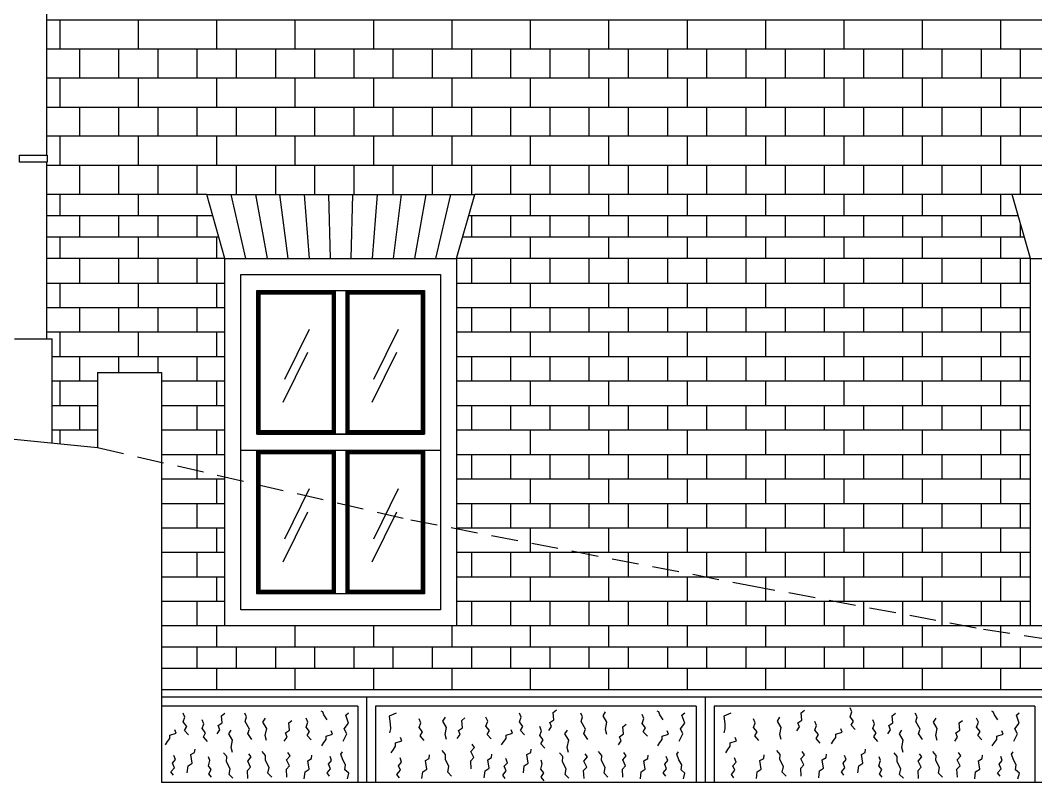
# Model space of a CAD drawing. Extents: x 101185 to 134825, y -129942 to -106182.
# Drawn here: x 123013 to 125862, y -123466 to -121328 of the extents above; entities that cross this region are included whole.
import ezdxf

# ---------------------------------------------------------------- set-up
doc = ezdxf.new("R2010")
doc.units = 0
doc.header["$LTSCALE"] = 50
doc.header["$MEASUREMENT"] = 0
doc.linetypes.add('HID', pattern=[2.3, 1.5, -0.8])
for name, color, linetype in [('ele-3', 6, 'CONTINUOUS'), ('h', 5, 'CONTINUOUS'), ('HAT', 5, 'CONTINUOUS'), ('W-2', 2, 'CONTINUOUS'), ('WID', 4, 'CONTINUOUS')]:
    doc.layers.add(name, color=color, linetype=linetype)

msp = doc.modelspace()

# ---------------------------------------------------------------- linework, layer by layer
at = {"layer": 'ele-3'}
for p, q in [((123086.9, -121706.3), (123086.9, -120860.6)), ((123086.9, -122221.9), (123086.9, -121726.3)), ((123536, -121816.3), (123086.9, -121816.3)), ((125796, -121816.3), (124287.7, -121816.3)), ((123552.9, -121876.3), (123086.9, -121876.3)), ((125812.9, -121876.3), (124270.8, -121876.3)), ((123569.9, -121936.3), (123086.9, -121936.3)), ((125829.9, -121936.3), (124253.8, -121936.3)), ((123586.9, -121996.3), (123086.9, -121996.3)), ((125846.9, -121996.3), (124236.9, -121996.3)), ((122996.9, -122221.9), (123101.9, -122221.9)), ((123101.9, -122512.2), (123101.9, -122221.9)), ((127699.4, -123026.3), (123409.4, -123026.3)), ((127699.4, -123086.3), (123409.4, -123086.3)), ((127699.4, -123146.3), (123409.4, -123146.3))]:
    msp.add_line(p, q, dxfattribs=at)
for points in [[(123124.4, -121876.3), (123124.4, -121816.3)], [(123344.4, -121876.3), (123344.4, -121816.3)], [(124444.4, -121876.3), (124444.4, -121816.3)], [(124664.4, -121876.3), (124664.4, -121816.3)], [(124884.4, -121876.3), (124884.4, -121816.3)], [(125104.4, -121876.3), (125104.4, -121816.3)], [(125324.4, -121876.3), (125324.4, -121816.3)], [(125544.4, -121876.3), (125544.4, -121816.3)], [(125764.4, -121876.3), (125764.4, -121816.3)], [(123179.4, -121936.3), (123179.4, -121876.3)], [(123289.4, -121936.3), (123289.4, -121876.3)], [(123399.4, -121936.3), (123399.4, -121876.3)], [(123509.4, -121936.3), (123509.4, -121876.3)], [(124279.4, -121936.3), (124279.4, -121876.3)], [(124389.4, -121936.3), (124389.4, -121876.3)], [(124499.4, -121936.3), (124499.4, -121876.3)], [(124609.4, -121936.3), (124609.4, -121876.3)], [(124719.4, -121936.3), (124719.4, -121876.3)], [(124829.4, -121936.3), (124829.4, -121876.3)], [(124939.4, -121936.3), (124939.4, -121876.3)], [(125049.4, -121936.3), (125049.4, -121876.3)], [(125159.4, -121936.3), (125159.4, -121876.3)], [(125269.4, -121936.3), (125269.4, -121876.3)], [(125379.4, -121936.3), (125379.4, -121876.3)], [(125489.4, -121936.3), (125489.4, -121876.3)], [(125599.4, -121936.3), (125599.4, -121876.3)], [(125709.4, -121936.3), (125709.4, -121876.3)], [(125819.4, -121936.3), (125819.4, -121899.1)], [(123124.4, -121996.3), (123124.4, -121936.3)], [(123344.4, -121996.3), (123344.4, -121936.3)], [(123564.4, -121996.3), (123564.4, -121936.3)], [(124444.4, -121996.3), (124444.4, -121936.3)], [(124664.4, -121996.3), (124664.4, -121936.3)], [(124884.4, -121996.3), (124884.4, -121936.3)], [(125104.4, -121996.3), (125104.4, -121936.3)], [(125324.4, -121996.3), (125324.4, -121936.3)], [(125544.4, -121996.3), (125544.4, -121936.3)], [(125764.4, -121996.3), (125764.4, -121936.3)], [(123564.4, -123086.3), (123564.4, -123026.3)], [(123784.4, -123086.3), (123784.4, -123026.3)], [(124004.4, -123086.3), (124004.4, -123026.3)], [(124224.4, -123086.3), (124224.4, -123026.3)], [(124444.4, -123086.3), (124444.4, -123026.3)], [(124664.4, -123086.3), (124664.4, -123026.3)], [(124884.4, -123086.3), (124884.4, -123026.3)], [(125104.4, -123086.3), (125104.4, -123026.3)], [(125324.4, -123086.3), (125324.4, -123026.3)], [(125544.4, -123086.3), (125544.4, -123026.3)], [(125764.4, -123086.3), (125764.4, -123026.3)], [(123509.4, -123146.3), (123509.4, -123086.3)], [(123619.4, -123146.3), (123619.4, -123086.3)], [(123729.4, -123146.3), (123729.4, -123086.3)], [(123839.4, -123146.3), (123839.4, -123086.3)], [(123949.4, -123146.3), (123949.4, -123086.3)], [(124059.4, -123146.3), (124059.4, -123086.3)], [(124169.4, -123146.3), (124169.4, -123086.3)], [(124279.4, -123146.3), (124279.4, -123086.3)], [(124389.4, -123146.3), (124389.4, -123086.3)], [(124499.4, -123146.3), (124499.4, -123086.3)], [(124609.4, -123146.3), (124609.4, -123086.3)], [(124719.4, -123146.3), (124719.4, -123086.3)], [(124829.4, -123146.3), (124829.4, -123086.3)], [(124939.4, -123146.3), (124939.4, -123086.3)], [(125049.4, -123146.3), (125049.4, -123086.3)], [(125159.4, -123146.3), (125159.4, -123086.3)], [(125269.4, -123146.3), (125269.4, -123086.3)], [(125379.4, -123146.3), (125379.4, -123086.3)], [(125489.4, -123146.3), (125489.4, -123086.3)], [(125599.4, -123146.3), (125599.4, -123086.3)], [(125709.4, -123146.3), (125709.4, -123086.3)], [(125819.4, -123146.3), (125819.4, -123086.3)], [(123564.4, -123206.3), (123564.4, -123146.3)], [(123784.4, -123206.3), (123784.4, -123146.3)], [(124004.4, -123206.3), (124004.4, -123146.3)], [(124224.4, -123206.3), (124224.4, -123146.3)], [(124444.4, -123206.3), (124444.4, -123146.3)], [(124664.4, -123206.3), (124664.4, -123146.3)], [(124884.4, -123206.3), (124884.4, -123146.3)], [(125104.4, -123206.3), (125104.4, -123146.3)], [(125324.4, -123206.3), (125324.4, -123146.3)], [(125544.4, -123206.3), (125544.4, -123146.3)], [(125764.4, -123206.3), (125764.4, -123146.3)]]:
    msp.add_lwpolyline(points, dxfattribs=at)
at = {"layer": 'h'}
for p, q in [((127699.4, -121328.2), (123086.9, -121328.2)), ((127699.4, -121409.6), (123086.9, -121409.6)), ((127699.4, -121490.9), (123086.9, -121490.9)), ((127699.4, -121572.3), (123086.9, -121572.3)), ((127699.4, -121653.6), (123086.9, -121653.6)), ((127699.4, -121735), (123086.9, -121735)), ((123645.9, -121996.3), (123604.3, -121816.3)), ((123672.6, -121816.3), (123705, -121996.3)), ((123764.1, -121996.3), (123741, -121816.3)), ((123809.3, -121816.3), (123823.2, -121996.3)), ((123877.7, -121816.3), (123882.3, -121996.3)), ((123941.4, -121996.3), (123946, -121816.3)), ((124014.4, -121816.3), (124000.5, -121996.3)), ((124059.6, -121996.3), (124082.7, -121816.3)), ((124151.1, -121816.3), (124118.7, -121996.3)), ((124219.4, -121816.3), (124177.8, -121996.3)), ((123086.9, -122065), (123586.9, -122065)), ((124236.9, -122065), (125846.9, -122065)), ((123086.9, -122133.7), (123586.9, -122133.7)), ((124236.9, -122133.7), (125846.9, -122133.7)), ((123086.9, -122202.3), (123586.9, -122202.3)), ((123823.3, -122194.9), (123753.7, -122335.6)), ((124073.3, -122194.9), (124003.7, -122335.6)), ((124236.9, -122202.3), (125846.9, -122202.3)), ((123101.9, -122271), (123586.9, -122271)), ((123818.5, -122259.7), (123749, -122400.4)), ((124068.5, -122259.7), (123999, -122400.4)), ((124236.9, -122271), (125846.9, -122271)), ((123101.9, -122339.7), (123229.4, -122339.7)), ((123409.4, -122339.7), (123586.9, -122339.7)), ((124236.9, -122339.7), (125846.9, -122339.7)), ((123101.9, -122408.3), (123229.4, -122408.3)), ((123409.4, -122408.3), (123586.9, -122408.3)), ((124236.9, -122408.3), (125846.9, -122408.3)), ((123101.9, -122477), (123229.4, -122477)), ((123409.4, -122477), (123586.9, -122477)), ((124236.9, -122477), (125846.9, -122477)), ((123409.4, -122545.7), (123586.9, -122545.7)), ((124236.9, -122545.7), (125846.9, -122545.7)), ((123409.4, -122614.3), (123586.9, -122614.3)), ((124236.9, -122614.3), (125846.9, -122614.3)), ((123823.3, -122642.4), (123753.7, -122783.1)), ((124073.3, -122642.4), (124003.7, -122783.1)), ((123409.4, -122683), (123586.9, -122683)), ((124236.9, -122683), (125846.9, -122683)), ((123818.5, -122707.2), (123749, -122847.9)), ((124068.5, -122707.2), (123999, -122847.9)), ((123409.4, -122751.7), (123586.9, -122751.7)), ((124236.9, -122751.7), (125846.9, -122751.7)), ((123409.4, -122820.3), (123586.9, -122820.3)), ((124236.9, -122820.3), (125846.9, -122820.3)), ((123409.4, -122889), (123586.9, -122889)), ((124236.9, -122889), (125846.9, -122889)), ((123409.4, -122957.7), (123586.9, -122957.7)), ((124236.9, -122957.7), (125846.9, -122957.7))]:
    msp.add_line(p, q, dxfattribs=at)
for points in [[(123124.4, -121409.6), (123124.4, -121328.2)], [(123344.4, -121409.6), (123344.4, -121328.2)], [(123564.4, -121409.6), (123564.4, -121328.2)], [(123784.4, -121409.6), (123784.4, -121328.2)], [(124004.4, -121409.6), (124004.4, -121328.2)], [(124224.4, -121409.6), (124224.4, -121328.2)], [(124444.4, -121409.6), (124444.4, -121328.2)], [(124664.4, -121409.6), (124664.4, -121328.2)], [(124884.4, -121409.6), (124884.4, -121328.2)], [(125104.4, -121409.6), (125104.4, -121328.2)], [(125324.4, -121409.6), (125324.4, -121328.2)], [(125544.4, -121409.6), (125544.4, -121328.2)], [(125764.4, -121409.6), (125764.4, -121328.2)], [(123179.4, -121490.9), (123179.4, -121409.6)], [(123289.4, -121490.9), (123289.4, -121409.6)], [(123399.4, -121490.9), (123399.4, -121409.6)], [(123509.4, -121490.9), (123509.4, -121409.6)], [(123619.4, -121490.9), (123619.4, -121409.6)], [(123729.4, -121490.9), (123729.4, -121409.6)], [(123839.4, -121490.9), (123839.4, -121409.6)], [(123949.4, -121490.9), (123949.4, -121409.6)], [(124059.4, -121490.9), (124059.4, -121409.6)], [(124169.4, -121490.9), (124169.4, -121409.6)], [(124279.4, -121490.9), (124279.4, -121409.6)], [(124389.4, -121490.9), (124389.4, -121409.6)], [(124499.4, -121490.9), (124499.4, -121409.6)], [(124609.4, -121490.9), (124609.4, -121409.6)], [(124719.4, -121490.9), (124719.4, -121409.6)], [(124829.4, -121490.9), (124829.4, -121409.6)], [(124939.4, -121490.9), (124939.4, -121409.6)], [(125049.4, -121490.9), (125049.4, -121409.6)], [(125159.4, -121490.9), (125159.4, -121409.6)], [(125269.4, -121490.9), (125269.4, -121409.6)], [(125379.4, -121490.9), (125379.4, -121409.6)], [(125489.4, -121490.9), (125489.4, -121409.6)], [(125599.4, -121490.9), (125599.4, -121409.6)], [(125709.4, -121490.9), (125709.4, -121409.6)], [(125819.4, -121490.9), (125819.4, -121409.6)], [(123124.4, -121572.3), (123124.4, -121490.9)], [(123344.4, -121572.3), (123344.4, -121490.9)], [(123564.4, -121572.3), (123564.4, -121490.9)], [(123784.4, -121572.3), (123784.4, -121490.9)], [(124004.4, -121572.3), (124004.4, -121490.9)], [(124224.4, -121572.3), (124224.4, -121490.9)], [(124444.4, -121572.3), (124444.4, -121490.9)], [(124664.4, -121572.3), (124664.4, -121490.9)], [(124884.4, -121572.3), (124884.4, -121490.9)], [(125104.4, -121572.3), (125104.4, -121490.9)], [(125324.4, -121572.3), (125324.4, -121490.9)], [(125544.4, -121572.3), (125544.4, -121490.9)], [(125764.4, -121572.3), (125764.4, -121490.9)], [(123179.4, -121653.6), (123179.4, -121572.3)], [(123289.4, -121653.6), (123289.4, -121572.3)], [(123399.4, -121653.6), (123399.4, -121572.3)], [(123509.4, -121653.6), (123509.4, -121572.3)], [(123619.4, -121653.6), (123619.4, -121572.3)], [(123729.4, -121653.6), (123729.4, -121572.3)], [(123839.4, -121653.6), (123839.4, -121572.3)], [(123949.4, -121653.6), (123949.4, -121572.3)], [(124059.4, -121653.6), (124059.4, -121572.3)], [(124169.4, -121653.6), (124169.4, -121572.3)], [(124279.4, -121653.6), (124279.4, -121572.3)], [(124389.4, -121653.6), (124389.4, -121572.3)], [(124499.4, -121653.6), (124499.4, -121572.3)], [(124609.4, -121653.6), (124609.4, -121572.3)], [(124719.4, -121653.6), (124719.4, -121572.3)], [(124829.4, -121653.6), (124829.4, -121572.3)], [(124939.4, -121653.6), (124939.4, -121572.3)], [(125049.4, -121653.6), (125049.4, -121572.3)], [(125159.4, -121653.6), (125159.4, -121572.3)], [(125269.4, -121653.6), (125269.4, -121572.3)], [(125379.4, -121653.6), (125379.4, -121572.3)], [(125489.4, -121653.6), (125489.4, -121572.3)], [(125599.4, -121653.6), (125599.4, -121572.3)], [(125709.4, -121653.6), (125709.4, -121572.3)], [(125819.4, -121653.6), (125819.4, -121572.3)], [(123124.4, -121735), (123124.4, -121653.6)], [(123344.4, -121735), (123344.4, -121653.6)], [(123564.4, -121735), (123564.4, -121653.6)], [(123784.4, -121735), (123784.4, -121653.6)], [(124004.4, -121735), (124004.4, -121653.6)], [(124224.4, -121735), (124224.4, -121653.6)], [(124444.4, -121735), (124444.4, -121653.6)], [(124664.4, -121735), (124664.4, -121653.6)], [(124884.4, -121735), (124884.4, -121653.6)], [(125104.4, -121735), (125104.4, -121653.6)], [(125324.4, -121735), (125324.4, -121653.6)], [(125544.4, -121735), (125544.4, -121653.6)], [(125764.4, -121735), (125764.4, -121653.6)], [(123179.4, -121816.3), (123179.4, -121735)], [(123289.4, -121816.3), (123289.4, -121735)], [(123399.4, -121816.3), (123399.4, -121735)], [(123509.4, -121816.3), (123509.4, -121735)], [(123619.4, -121816.3), (123619.4, -121735)], [(123729.4, -121816.3), (123729.4, -121735)], [(123839.4, -121816.3), (123839.4, -121735)], [(123949.4, -121816.3), (123949.4, -121735)], [(124059.4, -121816.3), (124059.4, -121735)], [(124169.4, -121816.3), (124169.4, -121735)], [(124279.4, -121816.3), (124279.4, -121735)], [(124389.4, -121816.3), (124389.4, -121735)], [(124499.4, -121816.3), (124499.4, -121735)], [(124609.4, -121816.3), (124609.4, -121735)], [(124719.4, -121816.3), (124719.4, -121735)], [(124829.4, -121816.3), (124829.4, -121735)], [(124939.4, -121816.3), (124939.4, -121735)], [(125049.4, -121816.3), (125049.4, -121735)], [(125159.4, -121816.3), (125159.4, -121735)], [(125269.4, -121816.3), (125269.4, -121735)], [(125379.4, -121816.3), (125379.4, -121735)], [(125489.4, -121816.3), (125489.4, -121735)], [(125599.4, -121816.3), (125599.4, -121735)], [(125709.4, -121816.3), (125709.4, -121735)], [(125819.4, -121816.3), (125819.4, -121735)], [(123179.4, -122065), (123179.4, -121996.3)], [(123289.4, -122065), (123289.4, -121996.3)], [(123399.4, -122065), (123399.4, -121996.3)], [(123509.4, -122065), (123509.4, -121996.3)], [(124279.4, -122065), (124279.4, -121996.3)], [(124389.4, -122065), (124389.4, -121996.3)], [(124499.4, -122065), (124499.4, -121996.3)], [(124609.4, -122065), (124609.4, -121996.3)], [(124719.4, -122065), (124719.4, -121996.3)], [(124829.4, -122065), (124829.4, -121996.3)], [(124939.4, -122065), (124939.4, -121996.3)], [(125049.4, -122065), (125049.4, -121996.3)], [(125159.4, -122065), (125159.4, -121996.3)], [(125269.4, -122065), (125269.4, -121996.3)], [(125379.4, -122065), (125379.4, -121996.3)], [(125489.4, -122065), (125489.4, -121996.3)], [(125599.4, -122065), (125599.4, -121996.3)], [(125709.4, -122065), (125709.4, -121996.3)], [(125819.4, -122065), (125819.4, -121996.3)], [(123124.4, -122133.7), (123124.4, -122065)], [(123344.4, -122133.7), (123344.4, -122065)], [(123564.4, -122133.7), (123564.4, -122065)], [(124444.4, -122133.7), (124444.4, -122065)], [(124664.4, -122133.7), (124664.4, -122065)], [(124884.4, -122133.7), (124884.4, -122065)], [(125104.4, -122133.7), (125104.4, -122065)], [(125324.4, -122133.7), (125324.4, -122065)], [(125544.4, -122133.7), (125544.4, -122065)], [(125764.4, -122133.7), (125764.4, -122065)], [(123179.4, -122202.3), (123179.4, -122133.7)], [(123289.4, -122202.3), (123289.4, -122133.7)], [(123399.4, -122202.3), (123399.4, -122133.7)], [(123509.4, -122202.3), (123509.4, -122133.7)], [(124279.4, -122202.3), (124279.4, -122133.7)], [(124389.4, -122202.3), (124389.4, -122133.7)], [(124499.4, -122202.3), (124499.4, -122133.7)], [(124609.4, -122202.3), (124609.4, -122133.7)], [(124719.4, -122202.3), (124719.4, -122133.7)], [(124829.4, -122202.3), (124829.4, -122133.7)], [(124939.4, -122202.3), (124939.4, -122133.7)], [(125049.4, -122202.3), (125049.4, -122133.7)], [(125159.4, -122202.3), (125159.4, -122133.7)], [(125269.4, -122202.3), (125269.4, -122133.7)], [(125379.4, -122202.3), (125379.4, -122133.7)], [(125489.4, -122202.3), (125489.4, -122133.7)], [(125599.4, -122202.3), (125599.4, -122133.7)], [(125709.4, -122202.3), (125709.4, -122133.7)], [(125819.4, -122202.3), (125819.4, -122133.7)], [(123124.4, -122271), (123124.4, -122202.3)], [(123344.4, -122271), (123344.4, -122202.3)], [(123564.4, -122271), (123564.4, -122202.3)], [(124444.4, -122271), (124444.4, -122202.3)], [(124664.4, -122271), (124664.4, -122202.3)], [(124884.4, -122271), (124884.4, -122202.3)], [(125104.4, -122271), (125104.4, -122202.3)], [(125324.4, -122271), (125324.4, -122202.3)], [(125544.4, -122271), (125544.4, -122202.3)], [(125764.4, -122271), (125764.4, -122202.3)], [(123179.4, -122339.7), (123179.4, -122271)], [(123289.4, -122316.3), (123289.4, -122271)], [(123399.4, -122316.3), (123399.4, -122271)], [(123509.4, -122339.7), (123509.4, -122271)], [(124279.4, -122339.7), (124279.4, -122271)], [(124389.4, -122339.7), (124389.4, -122271)], [(124499.4, -122339.7), (124499.4, -122271)], [(124609.4, -122339.7), (124609.4, -122271)], [(124719.4, -122339.7), (124719.4, -122271)], [(124829.4, -122339.7), (124829.4, -122271)], [(124939.4, -122339.7), (124939.4, -122271)], [(125049.4, -122339.7), (125049.4, -122271)], [(125159.4, -122339.7), (125159.4, -122271)], [(125269.4, -122339.7), (125269.4, -122271)], [(125379.4, -122339.7), (125379.4, -122271)], [(125489.4, -122339.7), (125489.4, -122271)], [(125599.4, -122339.7), (125599.4, -122271)], [(125709.4, -122339.7), (125709.4, -122271)], [(125819.4, -122339.7), (125819.4, -122271)], [(123124.4, -122408.3), (123124.4, -122339.7)], [(123564.4, -122408.3), (123564.4, -122339.7)], [(124444.4, -122408.3), (124444.4, -122339.7)], [(124664.4, -122408.3), (124664.4, -122339.7)], [(124884.4, -122408.3), (124884.4, -122339.7)], [(125104.4, -122408.3), (125104.4, -122339.7)], [(125324.4, -122408.3), (125324.4, -122339.7)], [(125544.4, -122408.3), (125544.4, -122339.7)], [(125764.4, -122408.3), (125764.4, -122339.7)], [(123179.4, -122477), (123179.4, -122408.3)], [(123509.4, -122477), (123509.4, -122408.3)], [(124279.4, -122477), (124279.4, -122408.3)], [(124389.4, -122477), (124389.4, -122408.3)], [(124499.4, -122477), (124499.4, -122408.3)], [(124609.4, -122477), (124609.4, -122408.3)], [(124719.4, -122477), (124719.4, -122408.3)], [(124829.4, -122477), (124829.4, -122408.3)], [(124939.4, -122477), (124939.4, -122408.3)], [(125049.4, -122477), (125049.4, -122408.3)], [(125159.4, -122477), (125159.4, -122408.3)], [(125269.4, -122477), (125269.4, -122408.3)], [(125379.4, -122477), (125379.4, -122408.3)], [(125489.4, -122477), (125489.4, -122408.3)], [(125599.4, -122477), (125599.4, -122408.3)], [(125709.4, -122477), (125709.4, -122408.3)], [(125819.4, -122477), (125819.4, -122408.3)], [(123124.4, -122515.9), (123124.4, -122477)], [(123564.4, -122545.7), (123564.4, -122477)], [(124444.4, -122545.7), (124444.4, -122477)], [(124664.4, -122545.7), (124664.4, -122477)], [(124884.4, -122545.7), (124884.4, -122477)], [(125104.4, -122545.7), (125104.4, -122477)], [(125324.4, -122545.7), (125324.4, -122477)], [(125544.4, -122545.7), (125544.4, -122477)], [(125764.4, -122545.7), (125764.4, -122477)], [(123509.4, -122614.3), (123509.4, -122545.7)], [(124279.4, -122614.3), (124279.4, -122545.7)], [(124389.4, -122614.3), (124389.4, -122545.7)], [(124499.4, -122614.3), (124499.4, -122545.7)], [(124609.4, -122614.3), (124609.4, -122545.7)], [(124719.4, -122614.3), (124719.4, -122545.7)], [(124829.4, -122614.3), (124829.4, -122545.7)], [(124939.4, -122614.3), (124939.4, -122545.7)], [(125049.4, -122614.3), (125049.4, -122545.7)], [(125159.4, -122614.3), (125159.4, -122545.7)], [(125269.4, -122614.3), (125269.4, -122545.7)], [(125379.4, -122614.3), (125379.4, -122545.7)], [(125489.4, -122614.3), (125489.4, -122545.7)], [(125599.4, -122614.3), (125599.4, -122545.7)], [(125709.4, -122614.3), (125709.4, -122545.7)], [(125819.4, -122614.3), (125819.4, -122545.7)], [(123564.4, -122683), (123564.4, -122614.3)], [(124444.4, -122683), (124444.4, -122614.3)], [(124664.4, -122683), (124664.4, -122614.3)], [(124884.4, -122683), (124884.4, -122614.3)], [(125104.4, -122683), (125104.4, -122614.3)], [(125324.4, -122683), (125324.4, -122614.3)], [(125544.4, -122683), (125544.4, -122614.3)], [(125764.4, -122683), (125764.4, -122614.3)], [(123509.4, -122751.7), (123509.4, -122683)], [(124279.4, -122751.7), (124279.4, -122683)], [(124389.4, -122751.7), (124389.4, -122683)], [(124499.4, -122751.7), (124499.4, -122683)], [(124609.4, -122751.7), (124609.4, -122683)], [(124719.4, -122751.7), (124719.4, -122683)], [(124829.4, -122751.7), (124829.4, -122683)], [(124939.4, -122751.7), (124939.4, -122683)], [(125049.4, -122751.7), (125049.4, -122683)], [(125159.4, -122751.7), (125159.4, -122683)], [(125269.4, -122751.7), (125269.4, -122683)], [(125379.4, -122751.7), (125379.4, -122683)], [(125489.4, -122751.7), (125489.4, -122683)], [(125599.4, -122751.7), (125599.4, -122683)], [(125709.4, -122751.7), (125709.4, -122683)], [(125819.4, -122751.7), (125819.4, -122683)], [(123564.4, -122820.3), (123564.4, -122751.7)], [(124444.4, -122820.3), (124444.4, -122751.7)], [(124664.4, -122820.3), (124664.4, -122751.7)], [(124884.4, -122820.3), (124884.4, -122751.7)], [(125104.4, -122820.3), (125104.4, -122751.7)], [(125324.4, -122820.3), (125324.4, -122751.7)], [(125544.4, -122820.3), (125544.4, -122751.7)], [(125764.4, -122820.3), (125764.4, -122751.7)], [(123509.4, -122889), (123509.4, -122820.3)], [(124279.4, -122889), (124279.4, -122820.3)], [(124389.4, -122889), (124389.4, -122820.3)], [(124499.4, -122889), (124499.4, -122820.3)], [(124609.4, -122889), (124609.4, -122820.3)], [(124719.4, -122889), (124719.4, -122820.3)], [(124829.4, -122889), (124829.4, -122820.3)], [(124939.4, -122889), (124939.4, -122820.3)], [(125049.4, -122889), (125049.4, -122820.3)], [(125159.4, -122889), (125159.4, -122820.3)], [(125269.4, -122889), (125269.4, -122820.3)], [(125379.4, -122889), (125379.4, -122820.3)], [(125489.4, -122889), (125489.4, -122820.3)], [(125599.4, -122889), (125599.4, -122820.3)], [(125709.4, -122889), (125709.4, -122820.3)], [(125819.4, -122889), (125819.4, -122820.3)], [(123564.4, -122957.7), (123564.4, -122889)], [(124444.4, -122957.7), (124444.4, -122889)], [(124664.4, -122957.7), (124664.4, -122889)], [(124884.4, -122957.7), (124884.4, -122889)], [(125104.4, -122957.7), (125104.4, -122889)], [(125324.4, -122957.7), (125324.4, -122889)], [(125544.4, -122957.7), (125544.4, -122889)], [(125764.4, -122957.7), (125764.4, -122889)], [(123509.4, -123026.3), (123509.4, -122957.7)], [(124279.4, -123026.3), (124279.4, -122957.7)], [(124389.4, -123026.3), (124389.4, -122957.7)], [(124499.4, -123026.3), (124499.4, -122957.7)], [(124609.4, -123026.3), (124609.4, -122957.7)], [(124719.4, -123026.3), (124719.4, -122957.7)], [(124829.4, -123026.3), (124829.4, -122957.7)], [(124939.4, -123026.3), (124939.4, -122957.7)], [(125049.4, -123026.3), (125049.4, -122957.7)], [(125159.4, -123026.3), (125159.4, -122957.7)], [(125269.4, -123026.3), (125269.4, -122957.7)], [(125379.4, -123026.3), (125379.4, -122957.7)], [(125489.4, -123026.3), (125489.4, -122957.7)], [(125599.4, -123026.3), (125599.4, -122957.7)], [(125709.4, -123026.3), (125709.4, -122957.7)], [(125819.4, -123026.3), (125819.4, -122957.7)], [(123484.6, -123332.2), (123473.3, -123319.8), (123479.8, -123308.5), (123470.1, -123296.1), (123474.9, -123282.7), (123470.1, -123271.4)], [(123565, -123329.2), (123572.7, -123318), (123568.1, -123306.3), (123579.3, -123298.7), (123577.2, -123278.4), (123586.4, -123271.2)], [(123662.2, -123344.8), (123651, -123328.1), (123655.8, -123316.2), (123643.5, -123295.1), (123647.6, -123281.5), (123642.5, -123271.3)], [(123873.8, -123290.1), (123864.2, -123276), (123861.2, -123268), (123856.9, -123266.2)], [(123918.5, -123349.6), (123929.1, -123328.9), (123921.9, -123314.9), (123933.9, -123299.5), (123926.2, -123276.9), (123933.9, -123270.6)], [(124067.5, -123271.3), (124048.1, -123279.9), (124050.8, -123300.9), (124051.4, -123315.4), (124048.7, -123326.2)], [(124427.7, -123332.2), (124416.4, -123319.8), (124422.9, -123308.5), (124413.2, -123296.1), (124418, -123282.7), (124413.2, -123271.4)], [(124495.7, -123320.4), (124503.4, -123309.2), (124498.8, -123297.5), (124510, -123289.9), (124508, -123269.5), (124517.1, -123262.4)], [(124605.3, -123344.8), (124594.1, -123328.1), (124598.9, -123316.2), (124586.6, -123295.1), (124590.7, -123281.5), (124585.6, -123271.3)], [(124658.4, -123331), (124654.7, -123316.9), (124658.7, -123296.7), (124648.1, -123278.8), (124655.1, -123268)], [(124772.2, -123336.3), (124760.9, -123323.9), (124767.4, -123312.6), (124757.7, -123300.2), (124762.5, -123286.7), (124757.7, -123275.4)], [(124816.9, -123290.1), (124807.3, -123276), (124804.3, -123268), (124800, -123266.2)], [(124861.6, -123349.6), (124872.2, -123328.9), (124865, -123314.9), (124877, -123299.5), (124869.3, -123276.9), (124877, -123270.6)], [(125006, -123271.3), (124986.6, -123279.9), (124989.3, -123300.9), (124989.9, -123315.4), (124987.2, -123326.2)], [(125191.5, -123321.2), (125199.2, -123310), (125194.6, -123298.4), (125205.8, -123290.7), (125203.7, -123270.4), (125212.9, -123263.3)], [(125355.4, -123317.5), (125344.1, -123305.1), (125350.6, -123293.8), (125340.9, -123281.4), (125345.7, -123268), (125340.9, -123256.7)], [(125446.6, -123329.2), (125454.2, -123318), (125449.7, -123306.3), (125460.9, -123298.7), (125458.8, -123278.4), (125468, -123271.2)], [(125543.8, -123344.8), (125532.6, -123328.1), (125537.3, -123316.2), (125525.1, -123295.1), (125529.2, -123281.5), (125524.1, -123271.3)], [(125755.4, -123290.1), (125745.8, -123276), (125742.8, -123268), (125738.5, -123266.2)], [(125800.1, -123349.6), (125810.7, -123328.9), (125803.5, -123314.9), (125815.5, -123299.5), (125807.8, -123276.9), (125815.5, -123270.6)], [(123537.7, -123350.6), (123526.4, -123338.2), (123532.8, -123326.9), (123523.1, -123314.5), (123528, -123301), (123523.1, -123289.7)], [(123703.9, -123348.4), (123700.3, -123334.3), (123704.2, -123314.1), (123693.7, -123296.2), (123700.7, -123285.4)], [(123753.6, -123349.5), (123761.2, -123338.3), (123756.6, -123326.6), (123767.8, -123319), (123765.8, -123298.7), (123774.9, -123291.5)], [(123829.1, -123346.3), (123817.8, -123333.9), (123824.3, -123322.6), (123814.6, -123310.2), (123819.4, -123296.8), (123814.6, -123285.5)], [(124146.3, -123347.7), (124135, -123335.3), (124141.4, -123324), (124131.7, -123311.6), (124136.6, -123298.2), (124131.7, -123286.9)], [(124208.7, -123345.6), (124205.1, -123331.5), (124209, -123311.3), (124198.5, -123293.4), (124205.5, -123282.6)], [(124239, -123342.6), (124246.6, -123331.4), (124242, -123319.7), (124253.2, -123312.1), (124251.2, -123291.7), (124260.3, -123284.6)], [(124334, -123343.5), (124322.7, -123331.1), (124329.1, -123319.8), (124319.4, -123307.4), (124324.3, -123294), (124319.4, -123282.7)], [(124691.3, -123360.2), (124699, -123349), (124694.4, -123337.3), (124705.6, -123329.7), (124703.5, -123309.4), (124712.7, -123302.2)], [(125084.8, -123347.7), (125073.4, -123335.3), (125079.9, -123324), (125070.2, -123311.6), (125075.1, -123298.2), (125070.2, -123286.9)], [(125147.2, -123345.6), (125143.6, -123331.5), (125147.5, -123311.3), (125137, -123293.4), (125144, -123282.6)], [(125256.8, -123355.3), (125245.5, -123342.9), (125252, -123331.6), (125242.3, -123319.2), (125247.1, -123305.7), (125242.3, -123294.4)], [(125419.3, -123350.6), (125408, -123338.2), (125414.4, -123326.9), (125404.7, -123314.5), (125409.6, -123301), (125404.7, -123289.7)], [(125585.5, -123348.4), (125581.9, -123334.3), (125585.8, -123314.1), (125575.2, -123296.2), (125582.2, -123285.4)], [(125635.2, -123349.5), (125642.8, -123338.3), (125638.2, -123326.6), (125649.4, -123319), (125647.4, -123298.7), (125656.5, -123291.5)], [(125710.7, -123346.3), (125699.4, -123333.9), (125705.9, -123322.6), (125696.2, -123310.2), (125701, -123296.8), (125696.2, -123285.5)], [(123420.2, -123360.4), (123426.1, -123351.2), (123432.6, -123342.6), (123432.6, -123332.9), (123450.4, -123327.6), (123446.6, -123317.9)], [(123608.1, -123381.6), (123604.5, -123367.5), (123608.4, -123347.3), (123597.9, -123329.4), (123604.9, -123318.6)], [(123858.5, -123363.2), (123864.4, -123354.1), (123870.8, -123345.4), (123870.8, -123335.8), (123888.6, -123330.4), (123884.8, -123320.7)], [(124363.3, -123360.4), (124369.2, -123351.2), (124375.7, -123342.6), (124375.7, -123332.9), (124393.5, -123327.6), (124389.7, -123317.9)], [(124484.9, -123370), (124473.6, -123357.6), (124480.1, -123346.3), (124470.4, -123333.9), (124475.2, -123320.5), (124470.4, -123309.2)], [(124551.2, -123381.6), (124547.6, -123367.5), (124551.5, -123347.3), (124541, -123329.4), (124548, -123318.6)], [(124801.6, -123363.2), (124807.5, -123354.1), (124813.9, -123345.4), (124813.9, -123335.8), (124831.7, -123330.4), (124827.9, -123320.7)], [(125288.6, -123357.5), (125294.5, -123348.3), (125301, -123339.7), (125301, -123330), (125318.7, -123324.6), (125315, -123314.9)], [(125489.7, -123381.6), (125486.1, -123367.5), (125490, -123347.3), (125479.5, -123329.4), (125486.5, -123318.6)], [(125740, -123363.2), (125746, -123354.1), (125752.4, -123345.4), (125752.4, -123335.8), (125770.2, -123330.4), (125766.4, -123320.7)], [(124053.5, -123382.2), (124059.5, -123373), (124065.9, -123364.4), (124065.9, -123354.7), (124083.7, -123349.3), (124079.9, -123339.7)], [(124277.7, -123427.3), (124276.6, -123405.5), (124285.3, -123395.8), (124277.2, -123379), (124287.3, -123367.3), (124280.7, -123358.2)], [(124992, -123382.2), (124997.9, -123373), (125004.4, -123364.4), (125004.4, -123354.7), (125022.2, -123349.3), (125018.4, -123339.7)], [(123442.3, -123445.3), (123435.3, -123436.2), (123445, -123424.3), (123439.6, -123411.4), (123448.2, -123401.7), (123443.9, -123389.9)], [(123481.4, -123438.3), (123483.6, -123418.9), (123494.9, -123411.4), (123491.1, -123387.7), (123501.9, -123381.8), (123503, -123372.1)], [(123609.2, -123454.1), (123598.4, -123443.3), (123601.7, -123427.2), (123591.4, -123407.8), (123592, -123393.3), (123582.8, -123382.5)], [(123651.4, -123454.2), (123650.3, -123432.3), (123659, -123422.6), (123650.9, -123405.9), (123661, -123394.2), (123654.4, -123385)], [(123718.3, -123450.7), (123707.5, -123439.9), (123710.7, -123423.8), (123700.5, -123404.4), (123701.1, -123389.8), (123691.9, -123379.1)], [(123760.4, -123450.7), (123759.4, -123428.9), (123768.1, -123419.2), (123759.9, -123402.4), (123770.1, -123390.8), (123763.5, -123381.6)], [(123809.7, -123455.4), (123811.8, -123436), (123823.1, -123428.5), (123819.4, -123404.8), (123830.1, -123398.8), (123831.2, -123389.1)], [(123930.5, -123455.5), (123934.4, -123439.6), (123923.8, -123430), (123925.7, -123416.5), (123917.5, -123402.5), (123912.2, -123386.6), (123916.6, -123379.9)], [(124139.7, -123454.9), (124141.9, -123435.5), (124153.2, -123428), (124149.4, -123404.3), (124160.2, -123398.3), (124161.3, -123388.7)], [(124223.1, -123447.9), (124212.4, -123437.1), (124215.6, -123421), (124205.4, -123401.6), (124205.9, -123387), (124196.7, -123376.3)], [(124314.5, -123452.6), (124316.7, -123433.2), (124328, -123425.6), (124324.2, -123402), (124335, -123396), (124336.1, -123386.3)], [(124424.5, -123438.3), (124426.7, -123418.9), (124438, -123411.4), (124434.2, -123387.7), (124445, -123381.8), (124446.1, -123372.1)], [(124552.3, -123454.1), (124541.5, -123443.3), (124544.8, -123427.2), (124534.5, -123407.8), (124535.1, -123393.3), (124525.9, -123382.5)], [(124594.5, -123454.2), (124593.4, -123432.3), (124602.1, -123422.6), (124594, -123405.9), (124604.1, -123394.2), (124597.5, -123385)], [(124661.4, -123450.7), (124650.6, -123439.9), (124653.8, -123423.8), (124643.6, -123404.4), (124644.2, -123389.8), (124635, -123379.1)], [(124703.5, -123450.7), (124702.5, -123428.9), (124711.2, -123419.2), (124703, -123402.4), (124713.2, -123390.8), (124706.6, -123381.6)], [(124752.8, -123455.4), (124754.9, -123436), (124766.2, -123428.5), (124762.5, -123404.8), (124773.3, -123398.8), (124774.3, -123389.1)], [(124873.6, -123455.5), (124877.5, -123439.6), (124866.9, -123430), (124868.8, -123416.5), (124860.6, -123402.5), (124855.3, -123386.6), (124859.7, -123379.9)], [(125078.2, -123454.9), (125080.4, -123435.5), (125091.7, -123428), (125087.9, -123404.3), (125098.7, -123398.3), (125099.8, -123388.7)], [(125161.6, -123447.9), (125150.9, -123437.1), (125154.1, -123421), (125143.9, -123401.6), (125144.4, -123387), (125135.2, -123376.3)], [(125203.8, -123447.9), (125202.8, -123426.1), (125211.4, -123416.4), (125203.3, -123399.6), (125213.4, -123387.9), (125206.8, -123378.8)], [(125253, -123452.6), (125255.2, -123433.2), (125266.5, -123425.6), (125262.7, -123402), (125273.5, -123396), (125274.6, -123386.3)], [(125323.9, -123445.3), (125316.9, -123436.2), (125326.6, -123424.3), (125321.2, -123411.4), (125329.8, -123401.7), (125325.5, -123389.9)], [(125363, -123438.3), (125365.2, -123418.9), (125376.5, -123411.4), (125372.7, -123387.7), (125383.5, -123381.8), (125384.6, -123372.1)], [(125490.8, -123454.1), (125480, -123443.3), (125483.3, -123427.2), (125473, -123407.8), (125473.6, -123393.3), (125464.4, -123382.5)], [(125533, -123454.2), (125531.9, -123432.3), (125540.6, -123422.6), (125532.4, -123405.9), (125542.6, -123394.2), (125536, -123385)], [(125599.9, -123450.7), (125589.1, -123439.9), (125592.3, -123423.8), (125582.1, -123404.4), (125582.6, -123389.8), (125573.5, -123379.1)], [(125642, -123450.7), (125641, -123428.9), (125649.7, -123419.2), (125641.5, -123402.4), (125651.7, -123390.8), (125645.1, -123381.6)], [(125691.3, -123455.4), (125693.4, -123436), (125704.7, -123428.5), (125701, -123404.8), (125711.7, -123398.8), (125712.8, -123389.1)], [(125812.1, -123455.5), (125816, -123439.6), (125805.4, -123430), (125807.3, -123416.5), (125799.1, -123402.5), (125793.8, -123386.6), (125798.2, -123379.9)], [(123549.2, -123451.3), (123541.6, -123441.4), (123548.4, -123429.3), (123540.5, -123419.4), (123544.4, -123404.2), (123541.1, -123393.8)], [(123880.5, -123448.1), (123873.5, -123439), (123883.2, -123427.1), (123877.8, -123414.2), (123886.4, -123404.5), (123882.1, -123392.7)], [(124076.7, -123452.6), (124069.7, -123443.4), (124079.4, -123431.6), (124074, -123418.7), (124082.6, -123409), (124078.3, -123397.1)], [(124373.6, -123454.2), (124366.6, -123445), (124376.3, -123433.2), (124370.9, -123420.2), (124379.5, -123410.5), (124375.2, -123398.7)], [(124482.3, -123460.7), (124474.7, -123450.8), (124481.5, -123438.7), (124473.6, -123428.8), (124477.5, -123413.6), (124474.1, -123403.2)], [(124823.6, -123448.1), (124816.6, -123439), (124826.3, -123427.1), (124820.9, -123414.2), (124829.5, -123404.5), (124825.2, -123392.7)], [(125015.2, -123452.6), (125008.2, -123443.4), (125017.9, -123431.6), (125012.5, -123418.7), (125021.1, -123409), (125016.8, -123397.1)], [(125430.8, -123451.3), (125423.2, -123441.4), (125430, -123429.3), (125422.1, -123419.4), (125426, -123404.2), (125422.7, -123393.8)], [(125762.1, -123448.1), (125755.1, -123439), (125764.8, -123427.1), (125759.4, -123414.2), (125768, -123404.5), (125763.7, -123392.7)]]:
    msp.add_lwpolyline(points, dxfattribs=at)
at = {"layer": 'HAT'}
for p, q in [((123685.9, -122095.3), (123676.9, -122086.3)), ((123887.9, -122095.3), (123896.9, -122086.3)), ((123935.9, -122095.3), (123926.9, -122086.3)), ((124137.9, -122095.3), (124146.9, -122086.3)), ((123685.9, -122479.8), (123676.9, -122488.8)), ((123887.9, -122479.8), (123896.9, -122488.8)), ((123935.9, -122479.8), (123926.9, -122488.8)), ((124137.9, -122479.8), (124146.9, -122488.8)), ((123685.9, -122542.8), (123676.9, -122533.8)), ((123887.9, -122542.8), (123896.9, -122533.8)), ((123935.9, -122542.8), (123926.9, -122533.8)), ((124137.9, -122542.8), (124146.9, -122533.8)), ((123685.9, -122927.3), (123676.9, -122936.3)), ((123887.9, -122927.3), (123896.9, -122936.3)), ((123935.9, -122927.3), (123926.9, -122936.3)), ((124137.9, -122927.3), (124146.9, -122936.3)), ((127699.4, -123206.3), (123409.4, -123206.3)), ((123959.4, -123251.3), (123409.4, -123251.3)), ((123959.4, -123251.3), (123959.4, -123466.3)), ((124909.4, -123251.3), (124009.4, -123251.3)), ((124009.4, -123251.3), (124009.4, -123466.3)), ((124909.4, -123251.3), (124909.4, -123466.3)), ((125859.4, -123251.3), (124959.4, -123251.3)), ((124959.4, -123251.3), (124959.4, -123466.3)), ((125859.4, -123251.3), (125859.4, -123466.3))]:
    msp.add_line(p, q, dxfattribs=at)
for points in [[(123679.9, -122089.3), (123893.9, -122089.3), (123893.9, -122485.8), (123679.9, -122485.8)], [(123682.9, -122092.3), (123890.9, -122092.3), (123890.9, -122482.8), (123682.9, -122482.8)], [(123685.9, -122095.3), (123887.9, -122095.3), (123887.9, -122479.8), (123685.9, -122479.8)], [(123929.9, -122089.3), (124143.9, -122089.3), (124143.9, -122485.8), (123929.9, -122485.8)], [(123932.9, -122092.3), (124140.9, -122092.3), (124140.9, -122482.8), (123932.9, -122482.8)], [(123935.9, -122095.3), (124137.9, -122095.3), (124137.9, -122479.8), (123935.9, -122479.8)], [(123679.9, -122536.8), (123893.9, -122536.8), (123893.9, -122933.3), (123679.9, -122933.3)], [(123682.9, -122539.8), (123890.9, -122539.8), (123890.9, -122930.3), (123682.9, -122930.3)], [(123685.9, -122542.8), (123887.9, -122542.8), (123887.9, -122927.3), (123685.9, -122927.3)], [(123929.9, -122536.8), (124143.9, -122536.8), (124143.9, -122933.3), (123929.9, -122933.3)], [(123932.9, -122539.8), (124140.9, -122539.8), (124140.9, -122930.3), (123932.9, -122930.3)], [(123935.9, -122542.8), (124137.9, -122542.8), (124137.9, -122927.3), (123935.9, -122927.3)]]:
    msp.add_lwpolyline(points, close=True, dxfattribs=at)
at = {"layer": 'W-2'}
for p, q in [((120514.4, -122256.3), (123229.4, -122526.3)), ((123229.4, -122316.3), (123409.4, -122316.3)), ((123229.4, -122316.3), (123229.4, -122526.3)), ((123409.4, -122316.3), (123409.4, -123466.3)), ((127939.4, -123466.3), (123409.4, -123466.3))]:
    msp.add_line(p, q, dxfattribs=at)
at = {"layer": 'WID'}
for p, q in [((123586.9, -121996.3), (123536, -121816.3)), ((123536, -121816.3), (124287.7, -121816.3)), ((124236.9, -121996.3), (124287.7, -121816.3)), ((125846.9, -121996.3), (125796, -121816.3)), ((126547.7, -121816.3), (125796, -121816.3)), ((123896.9, -122488.8), (123896.9, -122086.3)), ((123926.9, -122488.8), (123926.9, -122086.3)), ((123676.9, -122488.8), (124146.9, -122488.8)), ((123631.9, -122533.8), (124191.9, -122533.8)), ((123896.9, -122936.3), (123896.9, -122533.8)), ((123926.9, -122936.3), (123926.9, -122533.8)), ((127759.4, -123226.3), (123409.4, -123226.3)), ((123984.4, -123226.3), (123984.4, -123466.3)), ((124934.4, -123226.3), (124934.4, -123466.3))]:
    msp.add_line(p, q, dxfattribs=at)
for points in [[(123010.9, -121706.3), (123087.9, -121706.3), (123087.9, -121726.3), (123010.9, -121726.3)], [(123586.9, -121996.3), (124236.9, -121996.3), (124236.9, -123026.3), (123586.9, -123026.3)], [(125846.9, -121996.3), (126496.9, -121996.3), (126496.9, -123026.3), (125846.9, -123026.3)], [(123631.9, -122041.3), (124191.9, -122041.3), (124191.9, -122981.3), (123631.9, -122981.3)], [(123631.9, -122041.3), (124191.9, -122041.3), (124191.9, -122981.3), (123631.9, -122981.3)]]:
    msp.add_lwpolyline(points, close=True, dxfattribs=at)
for points in [[(123676.9, -122488.8), (123676.9, -122086.3), (124146.9, -122086.3), (124146.9, -122488.8)], [(124146.9, -122086.3), (124146.9, -122488.8), (123676.9, -122488.8), (123676.9, -122086.3)], [(124146.9, -122533.8), (124146.9, -122936.3), (123676.9, -122936.3), (123676.9, -122533.8)]]:
    msp.add_lwpolyline(points, dxfattribs=at)
at = {"layer": 'WID', "linetype": 'HID'}
msp.add_lwpolyline([(123229.4, -122526.3), (124109, -122729.2), (125056.2, -122912.2), (125715.4, -123035.6), (126764.8, -123197.8), (127596.3, -123309.9), (128049.4, -123361.3)], dxfattribs=at)

doc.saveas('drawing.dxf')
